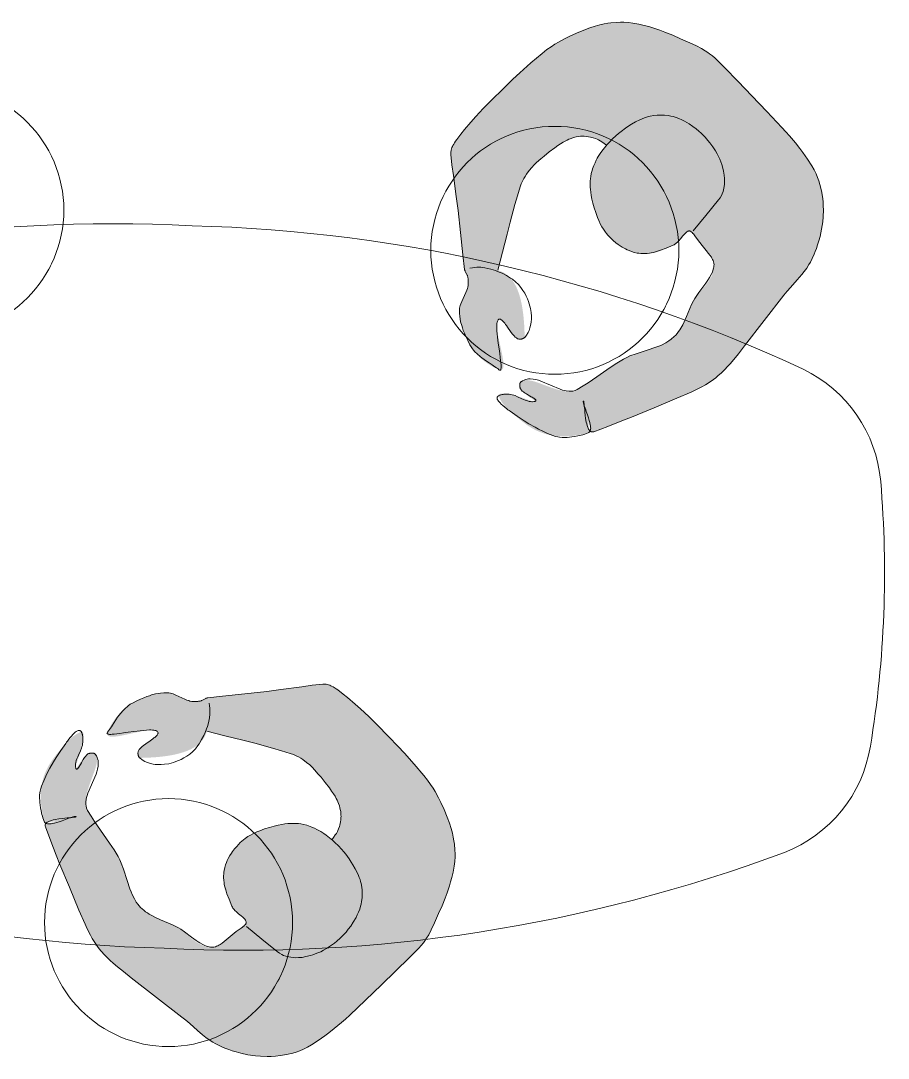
# Model space of a CAD drawing. Header units: millimetres. Extents: x 17924 to 83548, y -4690 to 56252.
# Drawn here: x 72255 to 73514, y 33585 to 35091 of the extents above; entities that cross this region are included whole.
import ezdxf

# ---------------------------------------------------------------- set-up
doc = ezdxf.new("R2010")
doc.units = ezdxf.units.MM
doc.header["$MEASUREMENT"] = 0
for name, color, linetype, lineweight in [('FURN-FREE', 1, 'Continuous', 0), ('PRES-FILL', 7, 'Continuous', 0), ('PRES-PEOP', 42, 'Continuous', 0)]:
    doc.layers.add(name, color=color, linetype=linetype, lineweight=lineweight)

msp = doc.modelspace()

# ---------------------------------------------------------------- linework, layer by layer
at = {"layer": 'FURN-FREE', "extrusion": (0, 0, -1)}
for centre, radius, start, end in [((-73304.1, 34405.1), 200, 115.6723, 175.1154), ((-71952.2, 34289.6), 1556.8, 175.1154, 189.3111), ((-73291.1, 34070.1), 200, 189.3111, 248.7542)]:
    msp.add_arc(centre, radius, start, end, dxfattribs=at)

# ---------------------------------------------------------------- wipeouts: each hides what was drawn before it
at = {"lineweight": 0}
for points in [[(73054.6, 34932.1), (73019.7, 34933.4), (73021, 34968.4), (73056, 34967.1)], [(72276.4, 34708.3), (72295.1, 34737.9), (72324.7, 34719.3), (72306, 34689.7)], [(72867.4, 34691.8), (72883.7, 34660.8), (72852.8, 34644.5), (72836.4, 34675.5)], [(73169.1, 34649.8), (73187.8, 34679.4), (73217.4, 34660.7), (73198.7, 34631.1)], [(72494, 33956), (72459, 33957.3), (72460.4, 33992.3), (72495.3, 33991)], [(72306.7, 33715.7), (72379.8, 33682.5), (72292.1, 33668.4), (72275.8, 33699.4)], [(72608.5, 33673.7), (72627.1, 33703.3), (72656.7, 33684.6), (72638.1, 33655)]]:
    msp.add_wipeout(points, dxfattribs=at).dxf.layer = 'FURN-FREE'

# ---------------------------------------------------------------- next in the draw order: wipeouts: each hides what was drawn before it
for points in [[(71957.8, 34823.4), (71957.7, 34812.1), (71958.3, 34800.8), (71959.7, 34789.6), (71961.7, 34778.4), (71964.5, 34767.5), (71967.9, 34756.7), (71972, 34746.1), (71976.7, 34735.9), (71982.1, 34725.9), (71988.1, 34716.3), (71994.6, 34707.1), (72001.8, 34698.4), (72009.5, 34690.1), (72017.7, 34682.3), (72026.3, 34675), (72035.4, 34668.3), (72044.9, 34662.2), (72054.8, 34656.6), (72065, 34651.8), (72075.5, 34647.5), (72086.2, 34643.9), (72097.1, 34641.1), (72108.2, 34638.9), (72119.4, 34637.4), (72130.7, 34636.6), (72142, 34636.5), (72153.3, 34637.1), (72164.5, 34638.4), (72175.7, 34640.5), (72186.6, 34643.2), (72197.4, 34646.6), (72208, 34650.7), (72218.2, 34655.5), (72228.2, 34660.8), (72237.8, 34666.8), (72247, 34673.4), (72255.7, 34680.6), (72264, 34688.2), (72271.8, 34696.4), (72279.1, 34705.1), (72285.8, 34714.2), (72291.9, 34723.7), (72297.4, 34733.6), (72302.3, 34743.8), (72306.6, 34754.2), (72310.1, 34765), (72313, 34775.9), (72315.2, 34787), (72316.7, 34798.2), (72317.5, 34809.5), (72317.6, 34820.8), (72317, 34832.1), (72315.6, 34843.3), (72313.6, 34854.4), (72310.9, 34865.4), (72307.5, 34876.2), (72303.4, 34886.7), (72298.6, 34897), (72293.3, 34906.9), (72287.3, 34916.5), (72280.7, 34925.7), (72273.5, 34934.5), (72265.9, 34942.8), (72257.7, 34950.6), (72249, 34957.9), (72239.9, 34964.6), (72230.4, 34970.7), (72220.5, 34976.2), (72210.3, 34981.1), (72199.9, 34985.3), (72189.1, 34988.9), (72178.2, 34991.8), (72167.1, 34994), (72155.9, 34995.5), (72144.6, 34996.3), (72133.3, 34996.4), (72122, 34995.7), (72110.8, 34994.4), (72099.7, 34992.4), (72088.7, 34989.6), (72077.9, 34986.2), (72067.4, 34982.1), (72057.1, 34977.4), (72047.2, 34972), (72037.6, 34966), (72028.4, 34959.5), (72019.6, 34952.3), (72011.3, 34944.6), (72003.5, 34936.4), (71996.2, 34927.8), (71989.5, 34918.7), (71983.4, 34909.2), (71977.9, 34899.3), (71973, 34889.1), (71968.7, 34878.6), (71965.2, 34867.9), (71962.3, 34857), (71960.1, 34845.9)], [(72850.5, 34764.8), (72850.4, 34753.5), (72851.1, 34742.2), (72852.4, 34731), (72854.4, 34719.9), (72857.2, 34708.9), (72860.6, 34698.1), (72864.7, 34687.6), (72869.4, 34677.3), (72874.8, 34667.4), (72880.8, 34657.8), (72887.4, 34648.6), (72894.5, 34639.8), (72902.2, 34631.5), (72910.4, 34623.7), (72919, 34616.5), (72928.1, 34609.7), (72937.6, 34603.6), (72947.5, 34598.1), (72957.7, 34593.2), (72968.2, 34589), (72978.9, 34585.4), (72989.9, 34582.5), (73000.9, 34580.3), (73012.2, 34578.8), (73023.4, 34578), (73034.7, 34577.9), (73046, 34578.6), (73057.3, 34579.9), (73068.4, 34581.9), (73079.4, 34584.7), (73090.1, 34588.1), (73100.7, 34592.2), (73110.9, 34596.9), (73120.9, 34602.3), (73130.5, 34608.3), (73139.7, 34614.9), (73148.4, 34622), (73156.7, 34629.7), (73164.5, 34637.9), (73171.8, 34646.5), (73178.5, 34655.6), (73184.7, 34665.1), (73190.2, 34675), (73195.1, 34685.2), (73199.3, 34695.7), (73202.9, 34706.4), (73205.8, 34717.4), (73208, 34728.4), (73209.5, 34739.7), (73210.3, 34750.9), (73210.3, 34762.2), (73209.7, 34773.5), (73208.4, 34784.8), (73206.3, 34795.9), (73203.6, 34806.9), (73200.2, 34817.6), (73196.1, 34828.2), (73191.4, 34838.4), (73186, 34848.4), (73180, 34858), (73173.4, 34867.2), (73166.3, 34875.9), (73158.6, 34884.2), (73150.4, 34892), (73141.7, 34899.3), (73132.6, 34906), (73123.1, 34912.2), (73113.3, 34917.7), (73103.1, 34922.6), (73092.6, 34926.8), (73081.9, 34930.4), (73070.9, 34933.3), (73059.8, 34935.5), (73048.6, 34937), (73037.3, 34937.8), (73026, 34937.8), (73014.7, 34937.2), (73003.5, 34935.9), (72992.4, 34933.8), (72981.4, 34931.1), (72970.6, 34927.7), (72960.1, 34923.6), (72949.8, 34918.9), (72939.9, 34913.5), (72930.3, 34907.5), (72921.1, 34900.9), (72912.3, 34893.8), (72904, 34886.1), (72896.2, 34877.9), (72889, 34869.2), (72882.2, 34860.1), (72876.1, 34850.6), (72870.6, 34840.8), (72865.7, 34830.6), (72861.5, 34820.1), (72857.9, 34809.3), (72855, 34798.4), (72852.8, 34787.3)], [(72289.9, 33788.7), (72289.8, 33777.4), (72290.4, 33766.1), (72291.8, 33754.9), (72293.8, 33743.8), (72296.5, 33732.8), (72299.9, 33722), (72304, 33711.5), (72308.8, 33701.2), (72314.1, 33691.3), (72320.1, 33681.7), (72326.7, 33672.5), (72333.9, 33663.7), (72341.5, 33655.4), (72349.7, 33647.6), (72358.4, 33640.4), (72367.5, 33633.6), (72377, 33627.5), (72386.9, 33622), (72397.1, 33617.1), (72407.5, 33612.9), (72418.3, 33609.3), (72429.2, 33606.4), (72440.3, 33604.2), (72451.5, 33602.7), (72462.8, 33601.9), (72474.1, 33601.8), (72485.4, 33602.5), (72496.6, 33603.8), (72507.7, 33605.8), (72518.7, 33608.6), (72529.5, 33612), (72540, 33616.1), (72550.3, 33620.8), (72560.2, 33626.2), (72569.8, 33632.2), (72579, 33638.8), (72587.8, 33645.9), (72596.1, 33653.6), (72603.9, 33661.8), (72611.2, 33670.4), (72617.9, 33679.5), (72624, 33689), (72629.5, 33698.9), (72634.4, 33709.1), (72638.6, 33719.6), (72642.2, 33730.3), (72645.1, 33741.3), (72647.3, 33752.3), (72648.8, 33763.6), (72649.6, 33774.8), (72649.7, 33786.1), (72649.1, 33797.4), (72647.7, 33808.7), (72645.7, 33819.8), (72642.9, 33830.8), (72639.5, 33841.5), (72635.4, 33852.1), (72630.7, 33862.3), (72625.3, 33872.3), (72619.3, 33881.9), (72612.8, 33891.1), (72605.6, 33899.8), (72597.9, 33908.1), (72589.7, 33915.9), (72581.1, 33923.2), (72572, 33929.9), (72562.5, 33936.1), (72552.6, 33941.6), (72542.4, 33946.5), (72531.9, 33950.7), (72521.2, 33954.3), (72510.3, 33957.2), (72499.2, 33959.4), (72488, 33960.9), (72476.7, 33961.6), (72465.4, 33961.7), (72454.1, 33961.1), (72442.9, 33959.8), (72431.7, 33957.7), (72420.8, 33955), (72410, 33951.6), (72399.4, 33947.5), (72389.2, 33942.7), (72379.2, 33937.4), (72369.6, 33931.4), (72360.4, 33924.8), (72351.7, 33917.7), (72343.4, 33910), (72335.6, 33901.8), (72328.3, 33893.1), (72321.6, 33884), (72315.5, 33874.5), (72309.9, 33864.7), (72305.1, 33854.5), (72300.8, 33844), (72297.2, 33833.2), (72294.4, 33822.3), (72292.2, 33811.2)]]:
    msp.add_wipeout(points, dxfattribs=at).dxf.layer = 'FURN-FREE'

# ---------------------------------------------------------------- next in the draw order: hatches: boundary and pattern name
at = {"layer": 'PRES-FILL'}
h = msp.add_hatch(color=256, dxfattribs=at)
edge = h.paths.add_edge_path(flags=16)
edge.add_spline(control_points=[(73081.7, 34495.7), (73079.8, 34498.3), (73079, 34503.4), (73078.6, 34509.3)], knot_values=[0, 0, 0, 0, 1, 1, 1, 1], degree=3, periodic=0)
edge.add_spline(control_points=[(73078.6, 34509.3), (73073.4, 34522.1), (73064.5, 34537.9), (73071.7, 34538.8), (73078.7, 34539.7), (73077.8, 34522.6), (73078.6, 34509.3)], knot_values=[0, 0, 0, 0, 0.509531, 0.509531, 0.509531, 1, 1, 1, 1], degree=3, periodic=0)
edge.add_spline(control_points=[(73078.6, 34509.3), (73080.9, 34503.8), (73082.4, 34498.8), (73081.7, 34495.7)], knot_values=[0, 0, 0, 0, 1, 1, 1, 1], degree=3, periodic=0)
edge.add_spline(control_points=[(73081.7, 34495.7), (73082.9, 34494.2), (73084.6, 34493.6), (73086.9, 34494.5), (73105, 34501.2), (73123.4, 34508.1), (73141.5, 34515.6), (73163.5, 34524.7), (73185.4, 34533.7), (73207.4, 34543.1), (73228.3, 34552), (73249.9, 34560.7), (73267.2, 34575.5), (73282, 34588.2), (73293.8, 34603.9), (73305.8, 34619.1), (73325, 34643.5), (73343.7, 34668.3), (73362.9, 34692.6), (73372.3, 34704.5), (73382.8, 34715.5), (73392.4, 34727.3), (73404.1, 34741.8), (73411.3, 34758.6), (73415.3, 34778.1), (73422.7, 34814.3), (73421.5, 34850.4), (73403.4, 34880.6), (73390.9, 34901.2), (73376.1, 34919.2), (73359.9, 34936.3), (73345.4, 34951.6), (73330.9, 34966.9), (73316.3, 34982.1), (73298.7, 35000.5), (73281, 35018.9), (73262.9, 35036.7), (73249.2, 35050.2), (73230.4, 35057), (73212.7, 35065.2), (73190.4, 35075.6), (73168.9, 35084.3), (73143.7, 35087.8), (73118.7, 35091.2), (73095.7, 35086.7), (73072.5, 35077.8), (73050.1, 35069.1), (73029.8, 35058.7), (73011.9, 35043.9), (72985.9, 35022.3), (72961.7, 34999.1), (72938, 34975.4), (72920.2, 34957.5), (72903.3, 34938.7), (72887.9, 34918.7), (72883.2, 34912.6), (72878.8, 34905), (72879.5, 34897.1), (72881.6, 34869.2), (72886.9, 34843), (72890, 34815.9), (72893.4, 34787.4), (72895.7, 34758.6), (72899.4, 34730.1), (72899.9, 34726.6), (72902.6, 34723.9), (72903.6, 34720.5), (72904.6, 34717), (72904.9, 34713.4), (72904.8, 34709.8), (72904.6, 34696.2), (72891.9, 34685.7), (72892, 34671.2), (72892.1, 34652.5), (72899.4, 34635.5), (72907, 34620.8), (72915.1, 34605.3), (72933.4, 34590.8), (72949.3, 34584.6), (72970.2, 34576.5), (72933.2, 34660.1), (72950.4, 34658), (72960.3, 34656.8), (72967.4, 34628.6), (72980.4, 34628.8), (72982.4, 34628.9), (72986.6, 34629.1), (72986.6, 34631.4), (72986, 34661.2), (72983.1, 34698.2), (72966.1, 34717.7), (72961.6, 34722.9), (72955.2, 34726.5), (72947.7, 34728.9)], knot_values=[0, 0, 0, 0, 0.004098, 0.004098, 0.004098, 0.036354, 0.036354, 0.036354, 0.07573, 0.07573, 0.07573, 0.113201, 0.113201, 0.113201, 0.145266, 0.145266, 0.145266, 0.196552, 0.196552, 0.196552, 0.221625, 0.221625, 0.221625, 0.252365, 0.252365, 0.252365, 0.309173, 0.309173, 0.309173, 0.348127, 0.348127, 0.348127, 0.382965, 0.382965, 0.382965, 0.425054, 0.425054, 0.425054, 0.456865, 0.456865, 0.456865, 0.496842, 0.496842, 0.496842, 0.536467, 0.536467, 0.536467, 0.574696, 0.574696, 0.574696, 0.630228, 0.630228, 0.630228, 0.671879, 0.671879, 0.671879, 0.684675, 0.684675, 0.684675, 0.729775, 0.729775, 0.729775, 0.777357, 0.777357, 0.777357, 0.783126, 0.783126, 0.783126, 0.789055, 0.789055, 0.789055, 0.811446, 0.811446, 0.811446, 0.840448, 0.840448, 0.840448, 0.871083, 0.871083, 0.871083, 0.911485, 0.911485, 0.911485, 0.934486, 0.934486, 0.934486, 0.938181, 0.938181, 0.938181, 0.987094, 0.987094, 0.987094, 1, 1, 1, 1], degree=3, periodic=0)
edge.add_line((72947.7, 34728.9), (72961, 34781.3))
edge.add_spline(control_points=[(72961, 34781.3), (72966.8, 34804.4), (72973.2, 34827.3), (72980.1, 34850), (72987.5, 34874.2), (73010.1, 34891.4), (73030.3, 34906.7), (73041.2, 34915), (73052.1, 34922.4), (73067.7, 34923.5), (73079.8, 34924.4), (73089.9, 34921.5), (73098.5, 34915.3)], knot_values=[0, 0, 0, 0, 0.324205, 0.324205, 0.324205, 0.66843, 0.66843, 0.66843, 0.855113, 0.855113, 0.855113, 1, 1, 1, 1], degree=3, periodic=0)
edge.add_line((73098.5, 34915.3), (73105.5, 34910.4))
edge.add_spline(control_points=[(73105.5, 34910.4), (73096.4, 34900), (73088.2, 34888.8), (73084.4, 34873.8), (73079.6, 34854.5), (73081.7, 34839.1), (73087.4, 34819.8), (73093.3, 34800.1), (73102.6, 34784.2), (73115.1, 34772.1), (73126.3, 34761.3), (73140.7, 34754.1), (73160.6, 34753.1), (73178, 34752.3), (73189.1, 34759.7), (73202, 34765.2), (73211.9, 34769.4), (73218.8, 34789.4), (73228.5, 34784.8), (73233.4, 34782.5), (73235.5, 34776.1), (73238.7, 34771.5), (73246.7, 34759.8), (73261.6, 34752.3), (73261.4, 34735.8), (73261.2, 34712.7), (73240.9, 34701.9), (73231.7, 34684.6), (73223.4, 34669.1), (73218.4, 34650.5), (73207.9, 34637.2), (73190.8, 34615.6), (73154.5, 34613.8), (73130, 34600), (73107.1, 34587.1), (73085.3, 34568.5), (73063, 34555.8), (73040.1, 34542.7), (72994.3, 34579.2), (72981.3, 34567), (72979.9, 34565.6), (72979.4, 34560.6), (72980, 34558), (72982.1, 34549.6), (73005, 34539.5), (73001.3, 34538.6), (72996.4, 34537.4), (72976.3, 34547.9), (72964, 34548.8), (72959.1, 34549.1), (72946.8, 34551.9), (72948.8, 34546.6), (72952.4, 34537), (72958.7, 34530.2), (72965.6, 34524.2), (72983.2, 34508.9), (73000.2, 34493), (73027.7, 34488.9), (73047.4, 34485.9), (73064.8, 34489.3), (73078.8, 34492.8), (73080.5, 34493.2), (73081.4, 34494.2), (73081.7, 34495.7)], knot_values=[0, 0, 0, 0, 0.044568, 0.044568, 0.044568, 0.101682, 0.101682, 0.101682, 0.159954, 0.159954, 0.159954, 0.212108, 0.212108, 0.212108, 0.25772, 0.25772, 0.25772, 0.292514, 0.292514, 0.292514, 0.310285, 0.310285, 0.310285, 0.355053, 0.355053, 0.355053, 0.417583, 0.417583, 0.417583, 0.47369, 0.47369, 0.47369, 0.564976, 0.564976, 0.564976, 0.649839, 0.649839, 0.649839, 0.736981, 0.736981, 0.736981, 0.746599, 0.746599, 0.746599, 0.777051, 0.777051, 0.777051, 0.817948, 0.817948, 0.817948, 0.83422, 0.83422, 0.83422, 0.863911, 0.863911, 0.863911, 0.939425, 0.939425, 0.939425, 0.993629, 0.993629, 0.993629, 1, 1, 1, 1], degree=3, periodic=0)
h = msp.add_hatch(color=256, dxfattribs=at)
edge = h.paths.add_edge_path(flags=16)
edge.add_spline(control_points=[(72292.2, 33925.8), (72294.7, 33927.7), (72299.8, 33928.4), (72305.7, 33928.8)], knot_values=[0, 0, 0, 0, 1, 1, 1, 1], degree=3, periodic=0)
edge.add_spline(control_points=[(72305.7, 33928.8), (72318.6, 33934), (72334.3, 33943), (72335.2, 33935.7), (72336.1, 33928.7), (72319, 33929.7), (72305.7, 33928.8)], knot_values=[0, 0, 0, 0, 0.509531, 0.509531, 0.509531, 1, 1, 1, 1], degree=3, periodic=0)
edge.add_spline(control_points=[(72305.7, 33928.8), (72300.2, 33926.6), (72295.2, 33925.1), (72292.2, 33925.8)], knot_values=[0, 0, 0, 0, 1, 1, 1, 1], degree=3, periodic=0)
edge.add_spline(control_points=[(72292.2, 33925.8), (72290.6, 33924.6), (72290, 33922.9), (72290.9, 33920.6), (72297.7, 33902.5), (72304.6, 33884.1), (72312, 33866), (72321.1, 33844), (72330.1, 33822), (72339.5, 33800), (72348.4, 33779.1), (72357.1, 33757.6), (72371.9, 33740.3), (72384.7, 33725.4), (72400.3, 33713.7), (72415.5, 33701.7), (72439.9, 33682.5), (72464.7, 33663.8), (72489, 33644.6), (72500.9, 33635.2), (72511.9, 33624.6), (72523.7, 33615.1), (72538.2, 33603.4), (72555, 33596.1), (72574.6, 33592.2), (72610.8, 33584.8), (72646.9, 33586), (72677, 33604.1), (72697.6, 33616.5), (72715.7, 33631.3), (72732.8, 33647.5), (72748.1, 33662), (72763.3, 33676.6), (72778.6, 33691.2), (72796.9, 33708.8), (72815.3, 33726.5), (72833.2, 33744.6), (72846.6, 33758.3), (72853.4, 33777.1), (72861.7, 33794.8), (72872.1, 33817.1), (72880.8, 33838.6), (72884.2, 33863.8), (72887.7, 33888.7), (72883.1, 33911.8), (72874.2, 33935), (72865.5, 33957.4), (72855.2, 33977.6), (72840.3, 33995.5), (72818.7, 34021.5), (72795.6, 34045.8), (72771.8, 34069.5), (72754, 34087.2), (72735.1, 34104.2), (72715.2, 34119.6), (72709, 34124.3), (72701.5, 34128.6), (72693.5, 34128), (72665.6, 34125.8), (72639.4, 34120.6), (72612.4, 34117.4), (72583.8, 34114.1), (72555, 34111.8), (72526.5, 34108.1), (72523, 34107.6), (72520.3, 34104.8), (72516.9, 34103.9), (72513.4, 34102.9), (72509.8, 34102.6), (72506.2, 34102.6), (72492.6, 34102.9), (72482.1, 34115.6), (72467.7, 34115.5), (72448.9, 34115.4), (72432, 34108.1), (72417.2, 34100.4), (72401.7, 34092.4), (72387.3, 34074), (72381.1, 34058.2), (72372.9, 34037.3), (72456.5, 34074.3), (72454.4, 34057), (72453.2, 34047.2), (72425.1, 34040.1), (72425.3, 34027.1), (72425.3, 34025), (72425.5, 34020.9), (72427.8, 34020.9), (72457.6, 34021.4), (72494.6, 34024.4), (72514.2, 34041.4), (72519.3, 34045.9), (72523, 34052.3), (72525.4, 34059.7)], knot_values=[0, 0, 0, 0, 0.004098, 0.004098, 0.004098, 0.036354, 0.036354, 0.036354, 0.07573, 0.07573, 0.07573, 0.113201, 0.113201, 0.113201, 0.145266, 0.145266, 0.145266, 0.196552, 0.196552, 0.196552, 0.221625, 0.221625, 0.221625, 0.252365, 0.252365, 0.252365, 0.309173, 0.309173, 0.309173, 0.348127, 0.348127, 0.348127, 0.382965, 0.382965, 0.382965, 0.425054, 0.425054, 0.425054, 0.456865, 0.456865, 0.456865, 0.496842, 0.496842, 0.496842, 0.536467, 0.536467, 0.536467, 0.574696, 0.574696, 0.574696, 0.630228, 0.630228, 0.630228, 0.671879, 0.671879, 0.671879, 0.684675, 0.684675, 0.684675, 0.729775, 0.729775, 0.729775, 0.777357, 0.777357, 0.777357, 0.783126, 0.783126, 0.783126, 0.789055, 0.789055, 0.789055, 0.811446, 0.811446, 0.811446, 0.840448, 0.840448, 0.840448, 0.871083, 0.871083, 0.871083, 0.911485, 0.911485, 0.911485, 0.934486, 0.934486, 0.934486, 0.938181, 0.938181, 0.938181, 0.987094, 0.987094, 0.987094, 1, 1, 1, 1], degree=3, periodic=0)
edge.add_line((72525.4, 34059.7), (72577.7, 34046.5))
edge.add_spline(control_points=[(72577.7, 34046.5), (72600.8, 34040.7), (72623.7, 34034.3), (72646.4, 34027.4), (72670.6, 34020), (72687.8, 33997.4), (72703.1, 33977.2), (72711.5, 33966.3), (72718.8, 33955.3), (72719.9, 33939.7), (72720.8, 33927.6), (72717.9, 33917.6), (72711.7, 33909)], knot_values=[0, 0, 0, 0, 0.324205, 0.324205, 0.324205, 0.66843, 0.66843, 0.66843, 0.855113, 0.855113, 0.855113, 1, 1, 1, 1], degree=3, periodic=0)
edge.add_line((72711.7, 33909), (72706.8, 33902))
edge.add_spline(control_points=[(72706.8, 33902), (72696.4, 33911), (72685.2, 33919.3), (72670.2, 33923), (72650.9, 33927.9), (72635.6, 33925.7), (72616.2, 33920), (72596.5, 33914.2), (72580.7, 33904.9), (72568.6, 33892.4), (72557.7, 33881.1), (72550.5, 33866.7), (72549.5, 33846.9), (72548.7, 33829.5), (72556.1, 33818.4), (72561.6, 33805.4), (72565.9, 33795.6), (72585.8, 33788.7), (72581.2, 33779), (72578.9, 33774.1), (72572.5, 33772), (72567.9, 33768.8), (72556.3, 33760.8), (72548.7, 33745.9), (72532.2, 33746), (72509.2, 33746.3), (72498.3, 33766.5), (72481.1, 33775.8), (72465.6, 33784.1), (72446.9, 33789.1), (72433.6, 33799.6), (72412, 33816.7), (72410.2, 33852.9), (72396.4, 33877.5), (72383.6, 33900.3), (72364.9, 33922.2), (72352.2, 33944.5), (72339.1, 33967.4), (72375.7, 34013.1), (72363.4, 34026.2), (72362.1, 34027.6), (72357, 34028.1), (72354.4, 34027.5), (72346, 34025.4), (72335.9, 34002.5), (72335, 34006.1), (72333.8, 34011.1), (72344.3, 34031.1), (72345.2, 34043.5), (72345.6, 34048.4), (72348.4, 34060.7), (72343.1, 34058.7), (72333.4, 34055.1), (72326.6, 34048.8), (72320.6, 34041.9), (72305.3, 34024.3), (72289.4, 34007.3), (72285.3, 33979.8), (72282.3, 33960.1), (72285.8, 33942.7), (72289.2, 33928.7), (72289.6, 33927), (72290.6, 33926.1), (72292.2, 33925.8)], knot_values=[0, 0, 0, 0, 0.044568, 0.044568, 0.044568, 0.101682, 0.101682, 0.101682, 0.159954, 0.159954, 0.159954, 0.212108, 0.212108, 0.212108, 0.25772, 0.25772, 0.25772, 0.292514, 0.292514, 0.292514, 0.310285, 0.310285, 0.310285, 0.355053, 0.355053, 0.355053, 0.417583, 0.417583, 0.417583, 0.47369, 0.47369, 0.47369, 0.564976, 0.564976, 0.564976, 0.649839, 0.649839, 0.649839, 0.736981, 0.736981, 0.736981, 0.746599, 0.746599, 0.746599, 0.777051, 0.777051, 0.777051, 0.817948, 0.817948, 0.817948, 0.83422, 0.83422, 0.83422, 0.863911, 0.863911, 0.863911, 0.939425, 0.939425, 0.939425, 0.993629, 0.993629, 0.993629, 1, 1, 1, 1], degree=3, periodic=0)

# ---------------------------------------------------------------- next in the draw order: linework, layer by layer
at = {"layer": 'FURN-FREE', "lineweight": 0}
for centre in [(72137.7, 34816.4), (73030.4, 34757.9), (72469.7, 33781.8)]:
    msp.add_circle(centre, 180, dxfattribs=at)
at = {"layer": 'FURN-FREE', "extrusion": (0, 0, -1)}
for centre, start, end in [((-72389, 32556.1), 69.4801, 92.9392), ((-72445.7, 32553.9), 91.4874, 114.9465), ((-72521.5, 35984.3), 271.4874, 294.9465), ((-72578.2, 35982.1), 249.4801, 272.9392)]:
    msp.add_arc(centre, 2240.5, start, end, dxfattribs=at)
at = {"layer": 'PRES-PEOP', "flags": 128}
for points in [[(72907.2, 34732), (72910.8, 34732.7), (72914.2, 34733.1), (72917.4, 34733.3), (72920.4, 34733.3), (72923.2, 34733.2), (72928.6, 34732.6), (72933.3, 34731.7), (72937.4, 34730.7), (72941, 34729.6), (72944.2, 34728.5), (72949.7, 34726.4), (72953.8, 34724.5), (72960, 34721.3), (72966.1, 34717.7), (72968.7, 34716), (72973.4, 34712.2), (72977.5, 34708.1), (72981.1, 34703.9), (72984.1, 34699.7), (72986.6, 34695.6), (72988.8, 34691.5), (72990.6, 34687.6), (72992, 34683.8), (72993.2, 34680.2), (72994.9, 34673.5), (72995.9, 34667.5), (72996.3, 34662.4), (72996.3, 34657.9), (72996.1, 34654.1), (72995.6, 34650.9), (72994.3, 34645.4), (72993, 34641.5), (72991.7, 34638.7), (72989.4, 34634.9), (72986.6, 34631.4), (72986.3, 34631.1), (72986, 34630.8), (72985.7, 34630.6), (72985.4, 34630.4), (72985.1, 34630.2), (72984.5, 34629.9), (72983.9, 34629.7), (72983.5, 34629.5), (72983.1, 34629.4), (72982.3, 34629.2), (72981.8, 34629.1), (72981.4, 34629), (72980.9, 34628.9), (72980.6, 34628.9), (72980.4, 34628.8), (72979.3, 34628.8), (72978.3, 34628.9), (72977.3, 34629.2), (72976.4, 34629.6), (72975.5, 34630.1), (72974.6, 34630.7), (72972.9, 34632), (72971.3, 34633.6), (72969.9, 34635.2), (72968.5, 34636.8), (72966, 34640.2), (72961.7, 34646.3), (72960.2, 34648.6), (72958.8, 34650.4), (72957.7, 34652), (72956.7, 34653.2), (72955.9, 34654.2), (72954.5, 34655.7), (72953.4, 34656.6), (72952.6, 34657.2), (72951.5, 34657.7), (72951, 34657.9), (72950.4, 34658), (72949.3, 34657.8), (72948.3, 34657.2), (72947.6, 34656.2), (72947, 34654.9), (72946.6, 34653.4), (72946.3, 34651.6), (72946.1, 34649.7), (72946.1, 34647.7), (72946, 34645.6), (72946.2, 34641.1), (72946.6, 34636.5), (72947.1, 34631.9), (72948.2, 34622.9), (72949.4, 34614.9), (72950.4, 34608.1), (72951.1, 34602.5), (72951.7, 34598), (72952.1, 34594.4), (72952.3, 34591.6), (72952.4, 34589.4), (72952.4, 34587.8), (72952.3, 34586.6), (72952.2, 34585.7), (72951.8, 34584.5), (72951.3, 34584), (72950.9, 34583.9), (72950.2, 34584), (72949.3, 34584.6), (72947.5, 34586.1), (72945.5, 34587.5), (72943.5, 34588.9), (72941.3, 34590.3), (72939.2, 34591.6), (72935, 34594.4), (72931.1, 34597), (72927.7, 34599.4), (72924.6, 34601.6), (72922, 34603.7), (72917.6, 34607.5), (72914.5, 34610.5), (72912.4, 34613), (72910.9, 34614.8), (72908.8, 34617.7), (72907, 34620.8), (72903.9, 34627.1), (72901.3, 34632.6), (72899.2, 34637.5), (72897.5, 34641.7), (72896.2, 34645.4), (72895.2, 34648.7), (72893.7, 34654.3), (72892.9, 34658.6), (72892.4, 34661.7), (72892, 34666.5), (72892, 34671.2), (72892.2, 34673.7), (72892.6, 34675.9), (72893.1, 34678), (72893.8, 34680), (72895.2, 34683.7), (72901.4, 34696.7), (72902.7, 34700), (72903.5, 34702.4), (72904, 34704.3), (72904.6, 34707), (72904.8, 34708.4), (72904.8, 34709.8), (72904.8, 34711.1), (72904.8, 34712.3), (72904.8, 34713.3), (72904.7, 34714.2), (72904.6, 34715.8), (72904.4, 34717), (72904.2, 34717.9), (72904, 34719.2), (72903.6, 34720.5), (72903.4, 34721.1), (72903.2, 34721.7), (72902.7, 34722.7), (72900.7, 34726.3), (72900.3, 34727.2), (72900, 34727.9), (72899.8, 34728.4), (72899.6, 34729.2), (72899.5, 34729.7), (72899.4, 34730.1), (72896.9, 34751.5), (72893.5, 34783.7), (72890, 34815.9), (72887.4, 34836.2), (72883.1, 34866.7), (72881.1, 34881.9), (72879.5, 34897.1), (72879.4, 34898.5), (72879.4, 34899.9), (72879.5, 34901.1), (72879.7, 34902.3), (72879.9, 34903.4), (72880.5, 34905.4), (72881.1, 34907.2), (72881.7, 34908.7), (72882.4, 34910), (72883.6, 34912.2), (72884.6, 34913.9), (72886.2, 34916.4), (72887.9, 34918.7), (72893.9, 34926.6), (72899.1, 34933.1), (72908.5, 34944.2), (72915.6, 34952.1), (72926.6, 34963.8), (72938, 34975.4), (72955.9, 34993.1), (72969.5, 35006.2), (72979.8, 35015.8), (72995.6, 35030), (73011.9, 35043.9), (73018.8, 35049.3), (73025, 35053.6), (73030.6, 35057.2), (73035.5, 35060.2), (73044.3, 35065.1), (73051.1, 35068.5), (73061.6, 35073.3), (73072.5, 35077.8), (73081.2, 35081), (73089, 35083.4), (73095.8, 35085.2), (73101.9, 35086.6), (73107.1, 35087.5), (73111.8, 35088.1), (73119.8, 35088.9), (73125.9, 35089.1), (73130.4, 35089.1), (73137.1, 35088.6), (73143.7, 35087.8), (73152.5, 35086.2), (73160.1, 35084.4), (73166.7, 35082.7), (73172.5, 35081), (73182.6, 35077.6), (73190.2, 35074.8), (73201.5, 35070.2), (73212.7, 35065.2), (73226.2, 35059.2), (73236.1, 35054.6), (73243.3, 35050.8), (73248.6, 35047.8), (73252.3, 35045.3), (73255.1, 35043.4), (73259.1, 35040.2), (73262.9, 35036.7), (73276.5, 35023.2), (73296.5, 35002.8), (73316.3, 34982.1), (73338.2, 34959.3), (73359.9, 34936.3), (73365.9, 34929.9), (73371, 34924.1), (73379.6, 34913.9), (73385.8, 34905.9), (73390.4, 34899.8), (73397, 34890.4), (73403.4, 34880.6), (73406.7, 34874.8), (73409.5, 34869.2), (73411.8, 34863.8), (73413.7, 34858.7), (73415.2, 34853.7), (73417.5, 34844.4), (73418.9, 34836), (73419.7, 34828.6), (73420.1, 34822.2), (73420.2, 34816.5), (73419.9, 34806.6), (73419.2, 34799.3), (73417.6, 34788.6), (73415.3, 34778.1), (73413.5, 34771.5), (73411.8, 34765.7), (73410.1, 34760.6), (73408.4, 34756.2), (73406.9, 34752.4), (73403.9, 34745.8), (73401.4, 34740.9), (73399.3, 34737.4), (73396, 34732.2), (73392.4, 34727.3), (73388.7, 34722.8), (73382.2, 34715.2), (73372.4, 34704), (73367.6, 34698.4), (73362.9, 34692.6), (73334.3, 34655.9), (73305.8, 34619.1), (73296.8, 34607.7), (73290, 34599.2), (73284.7, 34593), (73280.6, 34588.5), (73277.4, 34585.1), (73272.4, 34580.2), (73267.2, 34575.5), (73263.9, 34572.8), (73260.7, 34570.3), (73254.5, 34566), (73248.9, 34562.6), (73243.9, 34559.8), (73235, 34555.2), (73228.2, 34552), (73207.4, 34543.1), (73174.5, 34529.3), (73141.5, 34515.6), (73127.8, 34510.1), (73107.3, 34502.1), (73086.9, 34494.5), (73085.6, 34494.1), (73084.4, 34494.1), (73083.3, 34494.4), (73082.4, 34494.8), (73081.5, 34495.5), (73080.7, 34496.3), (73080, 34497.3), (73079.4, 34498.3), (73078.8, 34499.5), (73078.3, 34500.7), (73077.4, 34503.3), (73076.6, 34505.9), (73076, 34508.6), (73075.1, 34513.9), (73074.4, 34518.7), (73074, 34522.8), (73073.7, 34526.3), (73073.4, 34529.1), (73073.2, 34531.3), (73073, 34533.1), (73072.9, 34534.6), (73072.8, 34535.7), (73072.7, 34536.5), (73072.5, 34537.7), (73072.3, 34538.4), (73072.2, 34538.7), (73072, 34538.9), (73071.7, 34538.8), (73071.6, 34538.4), (73071.5, 34537.9), (73071.6, 34537.2), (73071.8, 34536.3), (73072, 34535.4), (73072.3, 34534.4), (73072.6, 34533.3), (73073.4, 34531), (73074.3, 34528.6), (73075.2, 34526.1), (73076.1, 34523.7), (73077.8, 34518.9), (73079.3, 34514.6), (73080.4, 34510.9), (73081.2, 34507.7), (73081.8, 34505.1), (73082.2, 34502.9), (73082.3, 34501), (73082.4, 34499.5), (73082.3, 34498.3), (73082.1, 34497.3), (73081.7, 34495.8), (73081.2, 34494.8), (73080.8, 34494.1), (73079.9, 34493.3), (73078.8, 34492.8), (73076.3, 34491.9), (73073.7, 34491), (73071.2, 34490.2), (73068.7, 34489.6), (73063.7, 34488.4), (73059.2, 34487.5), (73055.1, 34486.9), (73051.5, 34486.5), (73048.4, 34486.2), (73045.6, 34486.1), (73040.9, 34486.2), (73037.4, 34486.5), (73034.8, 34486.9), (73031.2, 34487.7), (73027.7, 34488.9), (73019.7, 34492.1), (73012.8, 34495.3), (73006.8, 34498.2), (73001.6, 34501), (72992.5, 34506.1), (72985.7, 34510.3), (72975.6, 34516.9), (72965.6, 34524.2), (72964, 34525.3), (72962.4, 34526.5), (72960.7, 34527.8), (72957.6, 34530.2), (72954.8, 34532.5), (72952.6, 34534.5), (72950.8, 34536.3), (72949.4, 34537.8), (72948.4, 34539.1), (72947.7, 34540.2), (72947.2, 34541.2), (72946.9, 34542), (72946.7, 34542.7), (72946.7, 34543.2), (72946.7, 34543.7), (72946.9, 34544.5), (72947.2, 34545.1), (72947.4, 34545.5), (72948, 34546.1), (72948.8, 34546.6), (72949.6, 34547.1), (72950.4, 34547.5), (72951.2, 34547.8), (72952, 34548), (72952.7, 34548.2), (72954.1, 34548.5), (72955.3, 34548.7), (72956.4, 34548.8), (72958.3, 34548.9), (72959.8, 34548.9), (72961.9, 34548.8), (72964, 34548.8), (72966.4, 34548.6), (72968.6, 34548.1), (72970.7, 34547.6), (72972.6, 34546.9), (72976.3, 34545.4), (72982.7, 34542.4), (72985.1, 34541.3), (72987.2, 34540.4), (72989, 34539.8), (72990.5, 34539.2), (72993.3, 34538.5), (72995.3, 34538.2), (72996.8, 34538.1), (72998, 34538.1), (72999.7, 34538.2), (73001.3, 34538.6), (73002, 34538.9), (73002.5, 34539.1), (73002.9, 34539.4), (73003, 34539.8), (73003, 34540.1), (73002.9, 34540.4), (73002.6, 34540.8), (73002.3, 34541.2), (73001.9, 34541.6), (73001.5, 34541.9), (73001, 34542.3), (72999.9, 34543.1), (72998.7, 34543.9), (72997.4, 34544.6), (72996.2, 34545.3), (72993.6, 34546.8), (72989.1, 34549.5), (72987.4, 34550.5), (72986, 34551.4), (72984.9, 34552.2), (72983.9, 34553), (72983.2, 34553.6), (72982, 34554.7), (72981.3, 34555.5), (72980.8, 34556.1), (72980.3, 34557.1), (72980.1, 34557.5), (72980, 34558), (72979.9, 34558.5), (72979.8, 34559), (72979.8, 34559.5), (72979.6, 34560.4), (72979.5, 34561.4), (72979.5, 34562.2), (72979.5, 34562.9), (72979.6, 34563.5), (72979.6, 34564), (72979.7, 34564.4), (72979.8, 34564.8), (72980, 34565.1), (72980.2, 34565.7), (72980.4, 34566), (72980.6, 34566.3), (72980.9, 34566.7), (72981.3, 34567), (72983.6, 34568.4), (72985.8, 34569.6), (72988, 34570.4), (72990.2, 34570.9), (72992.4, 34571.2), (72994.5, 34571.3), (72998.7, 34571), (73002.8, 34570.3), (73006.6, 34569.3), (73010.3, 34568), (73037.9, 34556.2), (73041.3, 34555), (73044.2, 34554.2), (73046.7, 34553.7), (73051, 34553.2), (73054.1, 34553.2), (73056.4, 34553.4), (73059.8, 34554.3), (73063, 34555.8), (73071.4, 34560.9), (73078.7, 34565.6), (73091.5, 34574.4), (73110.6, 34587.8), (73120.2, 34594.1), (73130, 34600), (73134.7, 34602.4), (73139.3, 34604.5), (73148.3, 34607.8), (73164.6, 34613), (73176.8, 34617.1), (73181.2, 34618.8), (73185, 34620.4), (73191.4, 34623.6), (73195.9, 34626.4), (73199.2, 34628.8), (73203.7, 34632.7), (73205.9, 34634.9), (73207.9, 34637.2), (73210, 34639.9), (73211.8, 34642.5), (73213.3, 34645), (73216, 34649.8), (73218.2, 34654.1), (73221.6, 34661.8), (73226.4, 34673.4), (73228.9, 34679.1), (73231.7, 34684.6), (73233.5, 34687.8), (73235.4, 34690.8), (73239.3, 34696.5), (73246.7, 34706.3), (73249.4, 34710), (73251.7, 34713.3), (73253.6, 34716.1), (73255.1, 34718.6), (73257.5, 34722.9), (73259, 34726.1), (73259.9, 34728.5), (73260.9, 34732.1), (73261.2, 34734), (73261.4, 34735.8), (73261.5, 34736.9), (73261.3, 34739.1), (73260.8, 34741.1), (73260.2, 34743), (73259.4, 34744.8), (73258.5, 34746.5), (73257.6, 34748.1), (73255.6, 34751), (73238.7, 34771.5), (73233.7, 34778.7), (73232.5, 34780.4), (73231.5, 34781.6), (73230.8, 34782.5), (73229.6, 34783.7), (73228.5, 34784.8), (73227.8, 34785.4), (73227.1, 34785.7), (73226.4, 34785.9), (73225.8, 34786), (73225.1, 34786), (73224.5, 34785.9), (73223.9, 34785.7), (73223.3, 34785.5), (73222.1, 34784.8), (73221, 34783.9), (73219.9, 34783), (73218.9, 34782), (73217.9, 34780.9), (73216.1, 34778.8), (73212.8, 34774.8), (73210.2, 34771.8), (73208.2, 34769.7), (73206.7, 34768.3), (73205.6, 34767.3), (73204.7, 34766.7), (73203.4, 34765.9), (73202, 34765.2), (73191.8, 34761), (73184, 34758.1), (73178.1, 34756.1), (73173.7, 34754.9), (73170.4, 34754.2), (73168, 34753.8), (73164.3, 34753.3), (73160.6, 34753.1), (73157.7, 34753.1), (73155, 34753.3), (73152.4, 34753.6), (73150, 34754), (73145.5, 34754.9), (73141.7, 34756.1), (73138.3, 34757.4), (73135.3, 34758.6), (73132.8, 34759.9), (73128.3, 34762.4), (73125, 34764.5), (73122.5, 34766.2), (73118.8, 34769), (73115.1, 34772.1), (73112.2, 34774.9), (73109.6, 34777.4), (73107.4, 34779.9), (73105.5, 34782.2), (73103.8, 34784.3), (73100.9, 34788.5), (73098.7, 34792.1), (73096.9, 34795.4), (73094.2, 34801.3), (73092.3, 34805.7), (73089.8, 34812.7), (73087.4, 34819.8), (73085.5, 34826.4), (73084.1, 34832.3), (73083.1, 34837.6), (73082.4, 34842.2), (73082, 34846.2), (73081.8, 34849.7), (73081.7, 34852.8), (73081.8, 34858.1), (73082.1, 34862.1), (73082.5, 34865.1), (73083.3, 34869.5), (73084.4, 34873.8), (73085.2, 34876.3), (73087, 34881.1), (73088.7, 34885.1), (73090.4, 34888.6), (73092, 34891.6), (73093.5, 34894.2), (73096.4, 34898.6), (73098.7, 34901.9), (73102.5, 34906.8), (73106.5, 34911.6), (73109.2, 34914.6), (73114.3, 34919.8), (73118.9, 34924.1), (73122.9, 34927.6), (73126.5, 34930.5), (73133, 34935.2), (73138, 34938.6), (73141.8, 34940.9), (73147.7, 34944.3), (73153.9, 34947.4), (73157.1, 34948.9), (73160.3, 34950.2), (73163.3, 34951.2), (73166.2, 34952), (73168.9, 34952.7), (73174.1, 34953.6), (73178.8, 34954.1), (73182.8, 34954.3), (73186.4, 34954.3), (73189.5, 34954.2), (73195, 34953.5), (73199, 34952.8), (73202, 34952.1), (73206.3, 34950.7), (73210.6, 34949.1), (73214.7, 34947.2), (73218.4, 34945.3), (73225.2, 34941.5), (73230.8, 34937.7), (73235.5, 34934.2), (73239.5, 34930.9), (73242.8, 34927.9), (73248.5, 34922.2), (73252.5, 34917.6), (73255.3, 34914), (73259.5, 34908.3), (73263.4, 34902.4), (73265.8, 34898.2), (73268, 34894.1), (73269.8, 34890.1), (73271.3, 34886.3), (73272.6, 34882.7), (73273.6, 34879.2), (73275.2, 34872.7), (73276.1, 34867), (73276.6, 34862), (73276.6, 34857.7), (73276.5, 34854), (73276.1, 34850.8), (73275.6, 34848.1), (73274.5, 34843.4), (73273.2, 34840.1), (73272.2, 34837.7), (73270.2, 34834.2), (73267.9, 34831), (73249.7, 34808.6), (73240.5, 34797.4), (73231.2, 34786.4)], [(72947.7, 34728.9), (72954.4, 34755.1), (72961, 34781.3), (72965.4, 34798.6), (72972.4, 34824.3), (72976.2, 34837.2), (72980.1, 34850), (72981.7, 34854.4), (72983.4, 34858.4), (72985.3, 34862.1), (72987.2, 34865.3), (72989.1, 34868.3), (72993.1, 34873.7), (72996.9, 34878.1), (73000.5, 34881.9), (73003.8, 34885.2), (73010, 34890.7), (73014.8, 34894.7), (73022.4, 34900.7), (73030.3, 34906.7), (73034.8, 34910), (73038.8, 34912.7), (73042.4, 34914.9), (73045.5, 34916.6), (73048.2, 34918), (73050.6, 34919.1), (73052.7, 34919.9), (73056.4, 34921.3), (73059.2, 34922.1), (73061.3, 34922.6), (73064.5, 34923.2), (73067.7, 34923.5), (73069.6, 34923.6), (73071.5, 34923.6), (73073.2, 34923.6), (73076.5, 34923.3), (73079.4, 34922.9), (73082, 34922.4), (73084.2, 34921.9), (73086.1, 34921.3), (73089.4, 34920.2), (73091.8, 34919.1), (73093.6, 34918.3), (73096.1, 34916.9), (73098.5, 34915.3), (73102, 34912.8), (73105.5, 34910.4)], [(72528.5, 34100.3), (72529.1, 34096.7), (72529.5, 34093.3), (72529.7, 34090.1), (72529.7, 34087.1), (72529.6, 34084.2), (72529, 34078.9), (72528.2, 34074.2), (72527.1, 34070), (72526.1, 34066.4), (72525, 34063.3), (72522.8, 34057.8), (72520.9, 34053.6), (72517.7, 34047.5), (72514.2, 34041.4), (72512.4, 34038.8), (72508.6, 34034.1), (72504.6, 34029.9), (72500.4, 34026.4), (72496.2, 34023.4), (72492, 34020.8), (72487.9, 34018.7), (72484, 34016.9), (72480.2, 34015.5), (72476.7, 34014.3), (72469.9, 34012.5), (72463.9, 34011.6), (72458.8, 34011.2), (72454.3, 34011.1), (72450.5, 34011.4), (72447.3, 34011.9), (72441.8, 34013.1), (72437.9, 34014.5), (72435.2, 34015.8), (72431.3, 34018.1), (72427.8, 34020.9), (72427.5, 34021.2), (72427.2, 34021.5), (72427, 34021.8), (72426.8, 34022.1), (72426.6, 34022.4), (72426.3, 34023), (72426.1, 34023.5), (72426, 34024), (72425.8, 34024.4), (72425.6, 34025.1), (72425.5, 34025.7), (72425.4, 34026.1), (72425.3, 34026.6), (72425.3, 34026.9), (72425.3, 34027.1), (72425.2, 34028.2), (72425.4, 34029.2), (72425.6, 34030.1), (72426, 34031.1), (72426.5, 34032), (72427.1, 34032.9), (72428.5, 34034.6), (72430, 34036.1), (72431.6, 34037.6), (72433.3, 34039), (72436.6, 34041.5), (72442.8, 34045.8), (72445, 34047.3), (72446.9, 34048.6), (72448.4, 34049.8), (72449.6, 34050.7), (72450.6, 34051.6), (72452.1, 34053), (72453.1, 34054.1), (72453.6, 34054.8), (72454.2, 34055.9), (72454.3, 34056.5), (72454.4, 34057), (72454.2, 34058.2), (72453.6, 34059.2), (72452.6, 34059.9), (72451.3, 34060.5), (72449.8, 34060.9), (72448.1, 34061.2), (72446.2, 34061.3), (72444.1, 34061.4), (72442, 34061.4), (72437.5, 34061.2), (72432.9, 34060.9), (72428.3, 34060.4), (72419.3, 34059.2), (72411.3, 34058.1), (72404.5, 34057.1), (72398.9, 34056.3), (72394.4, 34055.8), (72390.8, 34055.4), (72388, 34055.2), (72385.9, 34055.1), (72384.2, 34055.1), (72383, 34055.2), (72382.1, 34055.3), (72380.9, 34055.7), (72380.4, 34056.1), (72380.3, 34056.5), (72380.4, 34057.3), (72381.1, 34058.2), (72382.5, 34060), (72383.9, 34061.9), (72385.3, 34064), (72386.7, 34066.1), (72388.1, 34068.2), (72390.8, 34072.5), (72393.4, 34076.3), (72395.8, 34079.8), (72398, 34082.8), (72400.1, 34085.4), (72403.9, 34089.9), (72407, 34092.9), (72409.4, 34095.1), (72411.2, 34096.6), (72414.2, 34098.7), (72417.2, 34100.4), (72423.5, 34103.6), (72429.1, 34106.2), (72433.9, 34108.3), (72438.1, 34109.9), (72441.8, 34111.2), (72445.1, 34112.3), (72450.7, 34113.7), (72455, 34114.6), (72458.2, 34115.1), (72462.9, 34115.5), (72467.7, 34115.5), (72470.1, 34115.3), (72472.3, 34114.9), (72474.5, 34114.3), (72476.4, 34113.7), (72480.2, 34112.2), (72493.2, 34106.1), (72496.4, 34104.8), (72498.9, 34104), (72500.7, 34103.4), (72503.5, 34102.9), (72504.8, 34102.7), (72506.2, 34102.6), (72507.5, 34102.6), (72508.7, 34102.6), (72509.7, 34102.7), (72510.6, 34102.7), (72512.2, 34102.9), (72513.4, 34103.1), (72514.3, 34103.2), (72515.6, 34103.5), (72516.9, 34103.9), (72517.5, 34104.1), (72518.1, 34104.3), (72519.2, 34104.8), (72522.7, 34106.8), (72523.6, 34107.2), (72524.3, 34107.5), (72524.9, 34107.7), (72525.7, 34107.9), (72526.1, 34108), (72526.5, 34108.1), (72547.9, 34110.6), (72580.2, 34114), (72612.4, 34117.4), (72632.7, 34120.1), (72663.1, 34124.3), (72678.3, 34126.3), (72693.5, 34128), (72695, 34128.1), (72696.3, 34128.1), (72697.6, 34128), (72698.7, 34127.8), (72699.8, 34127.6), (72701.8, 34127), (72703.6, 34126.4), (72705.1, 34125.7), (72706.4, 34125.1), (72708.7, 34123.9), (72710.3, 34122.9), (72712.8, 34121.3), (72715.2, 34119.6), (72723, 34113.6), (72729.6, 34108.4), (72740.6, 34099), (72748.5, 34091.9), (72760.2, 34080.8), (72771.8, 34069.5), (72789.6, 34051.6), (72802.6, 34038), (72812.2, 34027.7), (72826.4, 34011.9), (72840.3, 33995.5), (72845.7, 33988.6), (72850.1, 33982.4), (72853.6, 33976.9), (72856.6, 33972), (72861.5, 33963.1), (72864.9, 33956.3), (72869.7, 33945.8), (72874.2, 33935), (72877.4, 33926.2), (72879.9, 33918.5), (72881.7, 33911.6), (72883, 33905.6), (72883.9, 33900.3), (72884.6, 33895.7), (72885.3, 33887.6), (72885.5, 33881.6), (72885.5, 33877.1), (72885.1, 33870.4), (72884.2, 33863.8), (72882.6, 33855), (72880.9, 33847.4), (72879.1, 33840.7), (72877.4, 33834.9), (72874, 33824.8), (72871.2, 33817.3), (72866.7, 33806), (72861.7, 33794.8), (72855.6, 33781.3), (72851, 33771.4), (72847.3, 33764.1), (72844.2, 33758.9), (72841.7, 33755.1), (72839.8, 33752.4), (72836.6, 33748.4), (72833.2, 33744.6), (72819.6, 33731), (72799.2, 33711), (72778.6, 33691.2), (72755.7, 33669.3), (72732.8, 33647.5), (72726.3, 33641.6), (72720.6, 33636.5), (72710.3, 33627.9), (72702.4, 33621.6), (72696.3, 33617.1), (72686.8, 33610.5), (72677, 33604.1), (72671.2, 33600.7), (72665.6, 33598), (72660.2, 33595.7), (72655.1, 33593.8), (72650.2, 33592.3), (72640.8, 33590), (72632.4, 33588.6), (72625.1, 33587.8), (72618.6, 33587.4), (72612.9, 33587.3), (72603.1, 33587.6), (72595.7, 33588.3), (72585, 33589.9), (72574.6, 33592.2), (72567.9, 33593.9), (72562.1, 33595.7), (72557, 33597.4), (72552.6, 33599.1), (72548.8, 33600.6), (72542.2, 33603.6), (72537.4, 33606.1), (72533.8, 33608.1), (72528.7, 33611.5), (72523.7, 33615.1), (72519.2, 33618.7), (72511.6, 33625.2), (72500.4, 33635), (72494.8, 33639.9), (72489, 33644.6), (72452.3, 33673.1), (72415.5, 33701.7), (72404.1, 33710.7), (72395.6, 33717.5), (72389.4, 33722.8), (72384.9, 33726.9), (72381.5, 33730.1), (72376.6, 33735), (72371.9, 33740.3), (72369.2, 33743.6), (72366.7, 33746.8), (72362.5, 33753), (72359, 33758.6), (72356.2, 33763.6), (72351.6, 33772.5), (72348.5, 33779.3), (72339.5, 33800), (72325.7, 33833), (72312, 33866), (72306.5, 33879.6), (72298.6, 33900.2), (72290.9, 33920.6), (72290.6, 33921.9), (72290.5, 33923.1), (72290.8, 33924.2), (72291.2, 33925.1), (72291.9, 33926), (72292.7, 33926.8), (72293.7, 33927.5), (72294.8, 33928.1), (72295.9, 33928.7), (72297.1, 33929.2), (72299.7, 33930.1), (72302.4, 33930.8), (72305, 33931.4), (72310.4, 33932.4), (72315.1, 33933), (72319.2, 33933.5), (72322.7, 33933.8), (72325.5, 33934.1), (72327.8, 33934.3), (72329.6, 33934.4), (72331, 33934.6), (72332.1, 33934.7), (72332.9, 33934.8), (72334.1, 33935), (72334.8, 33935.2), (72335.1, 33935.3), (72335.4, 33935.5), (72335.2, 33935.7), (72334.8, 33935.9), (72334.3, 33935.9), (72333.6, 33935.9), (72332.8, 33935.7), (72331.8, 33935.5), (72330.8, 33935.2), (72329.7, 33934.8), (72327.4, 33934), (72325, 33933.2), (72322.5, 33932.2), (72320.1, 33931.3), (72315.3, 33929.6), (72311.1, 33928.2), (72307.3, 33927.1), (72304.2, 33926.2), (72301.5, 33925.7), (72299.3, 33925.3), (72297.5, 33925.2), (72296, 33925.1), (72294.8, 33925.2), (72293.8, 33925.3), (72292.2, 33925.7), (72291.2, 33926.2), (72290.6, 33926.7), (72289.8, 33927.6), (72289.2, 33928.7), (72288.3, 33931.2), (72287.4, 33933.8), (72286.7, 33936.3), (72286, 33938.8), (72284.8, 33943.8), (72283.9, 33948.3), (72283.3, 33952.4), (72282.9, 33956), (72282.7, 33959.1), (72282.6, 33961.9), (72282.6, 33966.6), (72282.9, 33970.1), (72283.3, 33972.6), (72284.1, 33976.3), (72285.3, 33979.8), (72288.6, 33987.7), (72291.7, 33994.6), (72294.7, 34000.6), (72297.4, 34005.9), (72302.5, 34015), (72306.7, 34021.7), (72313.4, 34031.8), (72320.6, 34041.9), (72321.8, 34043.5), (72323, 34045.1), (72324.2, 34046.7), (72326.6, 34049.9), (72328.9, 34052.6), (72330.9, 34054.9), (72332.7, 34056.7), (72334.2, 34058.1), (72335.5, 34059.1), (72336.7, 34059.8), (72337.6, 34060.3), (72338.4, 34060.6), (72339.1, 34060.7), (72339.7, 34060.8), (72340.2, 34060.8), (72341, 34060.6), (72341.5, 34060.3), (72342, 34060), (72342.5, 34059.5), (72343.1, 34058.7), (72343.5, 34057.9), (72343.9, 34057.1), (72344.2, 34056.3), (72344.4, 34055.5), (72344.6, 34054.8), (72344.9, 34053.4), (72345.1, 34052.2), (72345.2, 34051.1), (72345.3, 34049.2), (72345.3, 34047.7), (72345.3, 34045.6), (72345.2, 34043.5), (72345, 34041.1), (72344.6, 34038.9), (72344, 34036.8), (72343.3, 34034.8), (72341.8, 34031.2), (72338.8, 34024.8), (72337.8, 34022.4), (72336.9, 34020.3), (72336.2, 34018.5), (72335.6, 34016.9), (72334.9, 34014.2), (72334.6, 34012.2), (72334.5, 34010.6), (72334.5, 34009.5), (72334.7, 34007.8), (72335, 34006.1), (72335.3, 34005.4), (72335.6, 34004.9), (72335.9, 34004.6), (72336.2, 34004.5), (72336.5, 34004.5), (72336.9, 34004.6), (72337.2, 34004.8), (72337.6, 34005.1), (72338, 34005.5), (72338.4, 34006), (72338.7, 34006.5), (72339.5, 34007.6), (72340.3, 34008.8), (72341, 34010), (72341.8, 34011.3), (72343.2, 34013.8), (72345.9, 34018.4), (72346.9, 34020.1), (72347.9, 34021.5), (72348.7, 34022.6), (72349.4, 34023.5), (72350, 34024.3), (72351.1, 34025.5), (72351.9, 34026.2), (72352.6, 34026.7), (72353.5, 34027.2), (72353.9, 34027.3), (72354.4, 34027.5), (72354.9, 34027.5), (72355.4, 34027.6), (72355.9, 34027.7), (72356.9, 34027.8), (72357.8, 34027.9), (72358.6, 34028), (72359.3, 34028), (72359.9, 34027.9), (72360.4, 34027.8), (72360.9, 34027.7), (72361.2, 34027.6), (72361.6, 34027.5), (72362.1, 34027.3), (72362.5, 34027.1), (72362.7, 34026.9), (72363.1, 34026.5), (72363.4, 34026.2), (72364.9, 34023.9), (72366, 34021.7), (72366.8, 34019.4), (72367.3, 34017.2), (72367.6, 34015.1), (72367.7, 34012.9), (72367.5, 34008.7), (72366.7, 34004.7), (72365.7, 34000.8), (72364.4, 33997.2), (72352.6, 33969.5), (72351.5, 33966.2), (72350.7, 33963.3), (72350.1, 33960.8), (72349.6, 33956.5), (72349.6, 33953.3), (72349.9, 33951.1), (72350.7, 33947.7), (72352.2, 33944.5), (72357.3, 33936.1), (72362.1, 33928.7), (72370.9, 33916), (72384.2, 33896.9), (72390.6, 33887.2), (72396.4, 33877.5), (72398.8, 33872.8), (72400.9, 33868.2), (72404.2, 33859.2), (72409.4, 33842.9), (72413.5, 33830.7), (72415.2, 33826.3), (72416.8, 33822.5), (72420.1, 33816.1), (72422.8, 33811.5), (72425.2, 33808.3), (72429.1, 33803.7), (72431.3, 33801.6), (72433.6, 33799.6), (72436.3, 33797.5), (72438.9, 33795.7), (72441.4, 33794.1), (72446.2, 33791.4), (72450.6, 33789.3), (72458.2, 33785.9), (72469.8, 33781.1), (72475.5, 33778.5), (72481.1, 33775.8), (72484.3, 33774), (72487.3, 33772.1), (72492.9, 33768.1), (72502.8, 33760.8), (72506.5, 33758.1), (72509.7, 33755.8), (72512.5, 33753.9), (72515, 33752.4), (72519.3, 33750), (72522.5, 33748.5), (72524.9, 33747.6), (72528.6, 33746.6), (72530.4, 33746.2), (72532.2, 33746), (72533.3, 33746), (72535.5, 33746.2), (72537.6, 33746.7), (72539.5, 33747.3), (72541.3, 33748.1), (72542.9, 33749), (72544.5, 33749.9), (72547.4, 33751.9), (72567.9, 33768.8), (72575.1, 33773.7), (72576.8, 33775), (72578, 33776), (72578.9, 33776.7), (72580.1, 33777.9), (72581.2, 33779), (72581.8, 33779.7), (72582.1, 33780.4), (72582.4, 33781.1), (72582.5, 33781.7), (72582.4, 33782.4), (72582.3, 33783), (72582.1, 33783.6), (72581.9, 33784.2), (72581.2, 33785.4), (72580.3, 33786.5), (72579.4, 33787.6), (72578.4, 33788.6), (72577.3, 33789.5), (72575.2, 33791.4), (72571.2, 33794.7), (72568.2, 33797.3), (72566.1, 33799.3), (72564.7, 33800.8), (72563.8, 33801.9), (72563.1, 33802.8), (72562.3, 33804.1), (72561.6, 33805.4), (72557.5, 33815.7), (72554.5, 33823.5), (72552.6, 33829.3), (72551.4, 33833.7), (72550.6, 33837), (72550.2, 33839.5), (72549.7, 33843.2), (72549.5, 33846.9), (72549.6, 33849.8), (72549.7, 33852.5), (72550, 33855.1), (72550.4, 33857.5), (72551.4, 33861.9), (72552.5, 33865.8), (72553.8, 33869.2), (72555, 33872.1), (72556.3, 33874.7), (72558.8, 33879.2), (72560.9, 33882.5), (72562.6, 33885), (72565.5, 33888.7), (72568.6, 33892.4), (72571.3, 33895.3), (72573.8, 33897.9), (72576.3, 33900.1), (72578.6, 33902), (72580.8, 33903.7), (72584.9, 33906.6), (72588.6, 33908.8), (72591.8, 33910.6), (72597.7, 33913.3), (72602.2, 33915.2), (72609.1, 33917.7), (72616.2, 33920), (72622.9, 33922), (72628.8, 33923.4), (72634, 33924.4), (72638.6, 33925.1), (72642.6, 33925.5), (72646.1, 33925.7), (72649.2, 33925.8), (72654.6, 33925.7), (72658.5, 33925.4), (72661.5, 33925), (72665.9, 33924.2), (72670.2, 33923), (72672.8, 33922.2), (72677.5, 33920.5), (72681.6, 33918.8), (72685, 33917.1), (72688, 33915.5), (72690.6, 33914), (72695, 33911.1), (72698.3, 33908.8), (72703.2, 33905), (72708, 33900.9), (72711, 33898.2), (72716.2, 33893.1), (72720.5, 33888.6), (72724, 33884.6), (72726.9, 33881), (72731.7, 33874.5), (72735, 33869.5), (72737.3, 33865.6), (72740.7, 33859.7), (72743.9, 33853.6), (72745.4, 33850.3), (72746.6, 33847.2), (72747.6, 33844.2), (72748.5, 33841.3), (72749.1, 33838.5), (72750.1, 33833.3), (72750.6, 33828.7), (72750.8, 33824.6), (72750.8, 33821.1), (72750.6, 33817.9), (72750, 33812.5), (72749.2, 33808.5), (72748.5, 33805.5), (72747.2, 33801.1), (72745.5, 33796.9), (72743.6, 33792.8), (72741.8, 33789), (72737.9, 33782.3), (72734.2, 33776.7), (72730.6, 33772), (72727.3, 33768), (72724.3, 33764.6), (72718.6, 33759), (72714, 33755), (72710.4, 33752.1), (72704.8, 33748), (72698.8, 33744.1), (72694.6, 33741.6), (72690.5, 33739.5), (72686.5, 33737.7), (72682.7, 33736.2), (72679.1, 33734.9), (72675.6, 33733.8), (72669.1, 33732.3), (72663.4, 33731.3), (72658.4, 33730.9), (72654.1, 33730.8), (72650.4, 33731), (72647.2, 33731.4), (72644.5, 33731.8), (72639.8, 33733), (72636.5, 33734.2), (72634.1, 33735.3), (72630.6, 33737.2), (72627.4, 33739.6), (72605, 33757.7), (72593.9, 33767), (72582.8, 33776.3)], [(72525.4, 34059.7), (72551.5, 34053.1), (72577.7, 34046.5), (72595, 34042.1), (72620.8, 34035), (72633.6, 34031.3), (72646.4, 34027.4), (72650.9, 34025.8), (72654.9, 34024), (72658.5, 34022.2), (72661.7, 34020.3), (72664.7, 34018.4), (72670.1, 34014.4), (72674.6, 34010.6), (72678.4, 34007), (72681.6, 34003.7), (72687.1, 33997.5), (72691.2, 33992.7), (72697.1, 33985.1), (72703.1, 33977.2), (72706.4, 33972.7), (72709.1, 33968.6), (72711.3, 33965.1), (72713, 33962), (72714.4, 33959.3), (72715.5, 33956.9), (72716.4, 33954.8), (72717.7, 33951.1), (72718.5, 33948.2), (72719, 33946.1), (72719.6, 33942.9), (72719.9, 33939.7), (72720, 33937.8), (72720.1, 33936), (72720, 33934.3), (72719.7, 33931), (72719.3, 33928.1), (72718.8, 33925.5), (72718.3, 33923.3), (72717.7, 33921.3), (72716.6, 33918), (72715.6, 33915.6), (72714.7, 33913.9), (72713.3, 33911.3), (72711.7, 33909), (72709.3, 33905.5), (72706.8, 33902)]]:
    msp.add_lwpolyline(points, dxfattribs=at)

doc.saveas('drawing.dxf')
